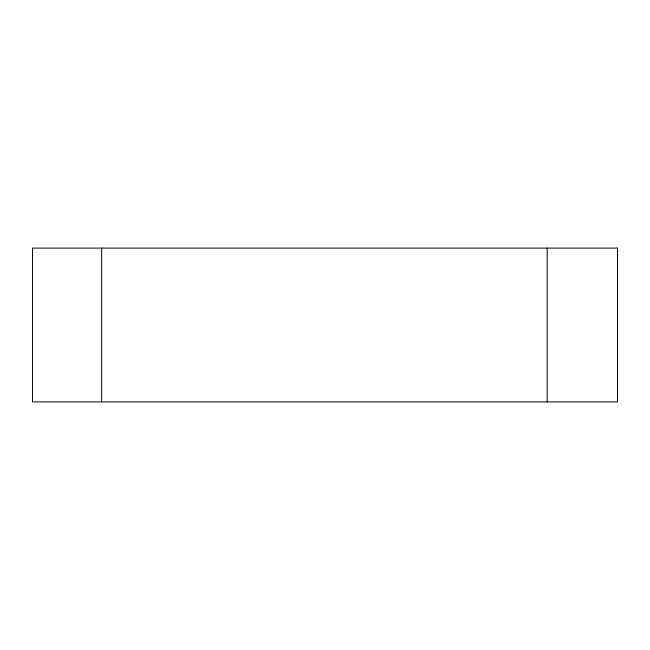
<?xml version="1.0" encoding="UTF-8"?>
<svg xmlns="http://www.w3.org/2000/svg" width="650" height="650" viewBox="0 0 650 650"><rect width="100%" height="100%" fill="white"/><g stroke="black" fill="none" stroke-linecap="round" stroke-linejoin="round"><path stroke-width="0.97" d="M547.178 248.097L547.178 401.903M101.644 248.097L101.644 401.903M617.5 248.097L32.5 248.097L32.5 401.903L617.5 401.903L617.5 248.097"/></g></svg>
